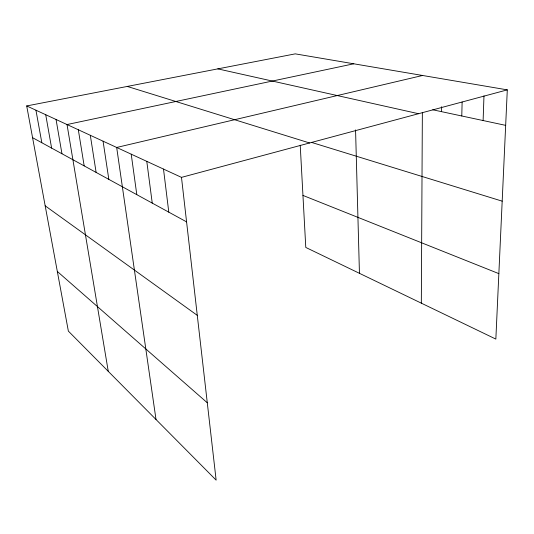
<?xml version="1.0" encoding="UTF-8"?>
<svg xmlns="http://www.w3.org/2000/svg" width="534" height="534" viewBox="0 0 534 534"><rect width="100%" height="100%" fill="white"/><g stroke="black" fill="none" stroke-linecap="round" stroke-linejoin="round"><path stroke-width="0.8" d="M421.326 303.152L422.361 112.42M441.565 111.659L441.638 106.727M461.783 115.978L462.124 102.007M483.116 120.544L483.978 95.846M26.7 105.939L181.487 177.375L216.137 480.139L68.359 331.107L26.7 105.939L295.255 53.861L507.3 89.866L495.846 339.09L305.782 247.442L300.221 145.221M181.487 177.375L507.3 89.866M422.561 75.481L116.679 147.464L156.015 419.504M353.775 63.8L67.024 124.549L108.262 371.35M432.774 109.784L505.671 125.363M217.825 68.879L418.536 113.709M311.509 142.398L502.187 201.164M127.279 86.435L309.587 142.972M302.952 195.417L498.856 273.635M32.574 137.679L186.58 221.877M45.176 205.83L197.273 315.347M57.318 271.452L207.279 402.769M35.945 110.211L41.832 142.745M45.717 114.717L51.611 148.092M56.057 119.489L61.951 153.745M78.318 129.762L84.172 165.887M90.313 135.296L96.127 172.429M103.075 141.19L108.829 179.371M131.217 154.179L136.804 194.663M146.783 161.361L152.243 203.107M163.497 169.071L168.791 212.152M355.564 129.916L359.442 273.315"/></g></svg>
